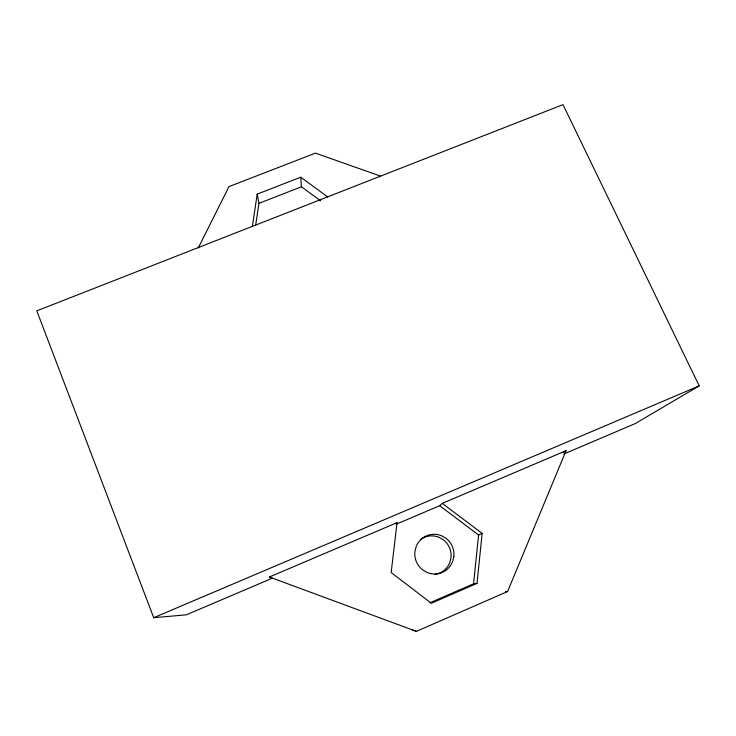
<?xml version="1.0" encoding="UTF-8"?>
<svg xmlns="http://www.w3.org/2000/svg" width="736" height="736" viewBox="0 0 736 736"><rect width="100%" height="100%" fill="white"/><g stroke="black" fill="none" stroke-linecap="round" stroke-linejoin="round"><path stroke-width="1.1" d="M429.98 602.766L473.561 583.823L478.584 535.035L439.696 505.715L396.548 524.096M563.794 454.02L635.315 423.55L699.2 385.876L562.994 104.632L36.8 310.85L153.704 617.706L186.337 614.827L272.357 578.183L269.367 577.006L397.026 522.652L391.175 572.544L431.324 603.253L477.02 583.372L482.144 533.398L442.29 503.378L439.696 505.715M252.356 226.541L257.223 194.12L300.702 177.21L327.778 196.972M255.622 225.492L258.934 203.348L257.223 194.12M412.418 629.97L416.374 631.368L507.61 591.496L566.076 450.671L442.29 503.378M198.242 247.995L228.988 186.613L315.44 153.125L380.448 176.097M396.005 523.912L397.026 522.652M563.399 452.401L566.076 450.671M478.584 535.035L482.144 533.398M153.704 617.706L699.2 385.876M258.934 203.348L301.429 186.778L320.694 200.864M473.561 583.823L477.02 583.372M505.558 591.615L507.61 591.496M269.367 577.006L416.374 631.368M300.702 177.21L301.429 186.778M420.872 539.313A19.44 19.081 68.7 0 1 438.95 537.271L443.311 539.755A19.44 19.081 68.7 0 1 451.002 557.575L449.825 562.488A19.44 19.081 68.7 0 1 434.866 574.448M453.836 556.517L452.622 561.54A19.909 19.541 68.1 0 1 427.202 572.516L422.722 569.94A19.909 19.541 68.1 0 1 414.902 551.604L416.134 546.59A19.909 19.541 68.1 0 1 441.48 535.725L445.952 538.274A19.909 19.541 68.1 0 1 453.836 556.517"/></g></svg>
